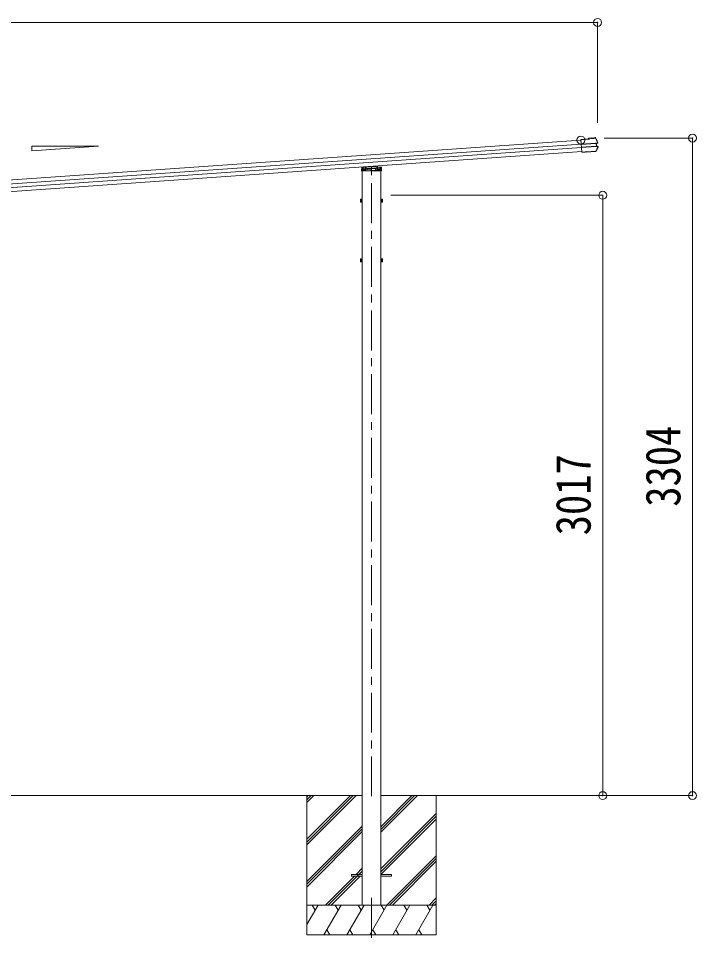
# Model space of a CAD drawing. Units: millimetres at full size, sheet at 1:40. Extents: x -11243 to 11243, y -7760 to 7760.
# Drawn here: x 3897 to 7303, y -4787 to -139 of the extents above; entities that cross this region are included whole.
import ezdxf
from ezdxf.enums import TextEntityAlignment as Align

# ---------------------------------------------------------------- set-up
doc = ezdxf.new("R2010")
doc.units = ezdxf.units.MM
doc.header["$LTSCALE"] = 40
doc.header["$PDMODE"] = 32
doc.header["$PDSIZE"] = 40
doc.linetypes.add('CHAIN1', pattern=[8, 5, -1, 1, -1])
doc.linetypes.add('DASHED1', pattern=[1.8, 1.2, -0.6])
for name, color, linetype, lineweight in [('0-0_0', 7, 'Continuous', 9), ('0-1_本体', 5, 'CHAIN1', 9), ('0-3_ELV2', 4, 'Continuous', 9), ('0-6_OTH_LINE', 6, 'Continuous', 9), ('0-7_SHAPE', 4, 'Continuous', 9)]:
    doc.layers.add(name, color=color, linetype=linetype, lineweight=lineweight)
doc.styles.add('ＭＳ ゴシック', font='')
doc.styles.get('ＭＳ ゴシック').set_extended_font_data('MS Gothic')

msp = doc.modelspace()

# ---------------------------------------------------------------- linework, layer by layer
at = {"layer": '0-0_0'}
for p, q in [((2617.23, -4043.93), (5624.23, -4043.93)), ((5345.73, -4043.93), (5345.73, -4743.93)), ((5345.73, -4262.91), (5564.71, -4043.93)), ((5345.73, -4277.05), (5578.86, -4043.93)), ((5345.73, -4291.19), (5593, -4043.93)), ((5345.73, -4079.06), (5380.87, -4043.93)), ((5345.73, -4064.92), (5366.72, -4043.93)), ((5345.73, -4050.78), (5352.58, -4043.93)), ((5717.23, -4228.06), (5901.37, -4043.93)), ((5717.23, -4213.92), (5887.22, -4043.93)), ((5717.23, -4199.78), (5873.08, -4043.93)), ((5717.23, -4043.93), (6574.51, -4043.93)), ((5995.73, -4043.93), (5995.73, -4743.93)), ((5717.23, -4411.91), (5995.73, -4133.41)), ((5717.23, -4426.05), (5995.73, -4147.55)), ((5717.99, -4439.43), (5995.73, -4161.7)), ((5345.73, -4475.04), (5624.23, -4196.54)), ((5345.73, -4489.18), (5624.23, -4210.69)), ((5345.73, -4503.33), (5624.23, -4224.83)), ((5747.34, -4593.93), (5995.73, -4345.54)), ((5761.48, -4593.93), (5995.73, -4359.68)), ((5593.48, -4439.43), (5624.23, -4408.67)), ((5775.63, -4593.93), (5995.73, -4373.83)), ((5438.97, -4593.93), (5584.48, -4448.43)), ((5453.12, -4593.93), (5624.23, -4422.82)), ((5467.26, -4593.93), (5612.76, -4448.43)), ((5345.73, -4593.93), (5995.73, -4593.93)), ((5345.73, -4691.18), (5401.88, -4593.93)), ((5386.88, -4619.91), (5371.88, -4593.93)), ((5430.75, -4743.93), (5517.35, -4593.93)), ((5502.35, -4619.91), (5487.35, -4593.93)), ((5546.22, -4743.93), (5632.82, -4593.93)), ((5617.82, -4619.91), (5602.82, -4593.93)), ((5661.69, -4743.93), (5748.29, -4593.93)), ((5733.29, -4619.91), (5718.29, -4593.93)), ((5777.16, -4743.93), (5863.76, -4593.93)), ((5848.76, -4619.91), (5833.76, -4593.93)), ((5892.63, -4743.93), (5979.23, -4593.93)), ((5949.23, -4593.93), (5964.23, -4619.91)), ((5959.47, -4593.93), (5995.73, -4557.67)), ((5973.62, -4593.93), (5995.73, -4571.82)), ((5987.76, -4593.93), (5995.73, -4585.96)), ((5445.75, -4717.95), (5460.75, -4743.93)), ((5561.22, -4717.95), (5576.22, -4743.93)), ((5676.69, -4717.95), (5691.69, -4743.93)), ((5792.16, -4717.95), (5807.16, -4743.93)), ((5907.63, -4717.95), (5922.63, -4743.93)), ((5345.73, -4743.93), (5995.73, -4743.93))]:
    msp.add_line(p, q, dxfattribs=at)
at = {"layer": '0-1_本体'}
for p, q in [((5670.73, -4046.43), (5670.73, -871.75)), ((5670.73, -4557.8), (5670.73, -4786.8))]:
    msp.add_line(p, q, dxfattribs=at)
at = {"layer": '0-3_ELV2'}
for p, q in [((6774.07, -738.84), (6761.2, -739.74)), ((6761.2, -739.74), (6761.51, -744.13)), ((6774.17, -740.34), (6762.8, -741.13)), ((6763.11, -745.52), (6762.8, -741.13)), ((6762.8, -741.13), (6763.38, -741.72)), ((6774.18, -740.37), (6772.88, -740.46)), ((6772.88, -740.46), (6773.01, -742.42)), ((6773.01, -742.42), (6789.97, -741.23)), ((6774.17, -740.34), (6774.07, -738.84)), ((6774.07, -738.84), (6774.27, -739.44)), ((6774.17, -740.34), (6774.18, -740.37)), ((6774.18, -740.37), (6774.21, -740.83)), ((6788.56, -739.83), (6774.21, -740.83)), ((6778.4, -740.54), (6778.5, -742.04)), ((6784.49, -741.62), (6784.38, -740.12)), ((6788.31, -738.46), (6788.43, -737.83)), ((6793.6, -737.47), (6788.43, -737.83)), ((6788.56, -739.83), (6788.53, -739.36)), ((6789.97, -741.23), (6789.84, -739.27)), ((6722.42, -750.04), (1511.34, -1114.44)), ((6723.84, -770.35), (1512.76, -1134.75)), ((6725.05, -787.59), (1513.96, -1151.99)), ((6761.51, -744.13), (6722.2, -746.88)), ((6726.71, -811.32), (6722.2, -746.88)), ((6722.31, -748.37), (6763.11, -745.52)), ((6723.88, -770.83), (6796.78, -765.73)), ((6796.87, -766.97), (6723.96, -772.06)), ((6797.84, -780.83), (6724.93, -785.93)), ((6725.02, -787.16), (6797.93, -782.07)), ((6763.82, -746.14), (6763.11, -745.52)), ((6798.28, -765.63), (6799.19, -765.57)), ((6798.64, -766.95), (6799.15, -766.92)), ((6798.82, -781.94), (6799.05, -781.93)), ((6805.1, -763.98), (6799.19, -765.57)), ((6799.19, -765.57), (6800.33, -781.9)), ((6799.42, -781.96), (6800.33, -781.9)), ((6800.11, -780.56), (6799.59, -780.6)), ((6799.85, -766.76), (6800.78, -766.69)), ((6800.33, -781.9), (6806.37, -782.64)), ((6800.82, -780.62), (6801.75, -780.56)), ((6726.47, -807.9), (1515.38, -1172.3)), ((6743.36, -808.65), (6726.6, -809.82)), ((6734.16, -810.4), (6726.68, -810.92)), ((6743.47, -810.15), (6726.71, -811.32)), ((6734.19, -810.8), (6734.08, -809.3)), ((6743.36, -808.65), (6743.54, -808.27)), ((6743.36, -808.65), (6743.47, -810.15)), ((6743.47, -810.15), (6743.64, -809.77)), ((6743.54, -808.27), (6749.52, -807.85)), ((6743.54, -808.27), (6743.64, -809.77)), ((6743.64, -809.77), (6749.63, -809.35)), ((6749.52, -807.85), (6749.75, -808.2)), ((6796.81, -804.91), (6749.75, -808.2)), ((6749.75, -808.2), (6749.85, -809.7)), ((6795.99, -806.47), (6749.85, -809.7)), ((5622.32, -885.86), (5670.73, -882.47)), ((5670.73, -882.47), (5719.15, -885.86)), ((5700.55, -879.94), (5700.83, -884.58)), ((5621.8, -894.36), (5670.73, -890.94)), ((5624.23, -4593.93), (5624.23, -904.87)), ((5670.73, -890.94), (5719.67, -894.36)), ((5717.23, -4593.93), (5717.23, -904.87)), ((5720.08, -886.79), (5721.18, -904.87)), ((5615.53, -1048.17), (5616.11, -1047.16)), ((5615.53, -1048.17), (5615.53, -1061.17)), ((5615.53, -1061.17), (5616.11, -1062.18)), ((5621.03, -1047.16), (5616.11, -1047.16)), ((5621.03, -1050.92), (5616.11, -1050.92)), ((5621.03, -1058.42), (5616.11, -1058.42)), ((5621.03, -1062.18), (5616.11, -1062.18)), ((5621.03, -1046.96), (5621.03, -1061.98)), ((5622.63, -1047.42), (5621.03, -1047.42)), ((5621.03, -1053.97), (5622.63, -1053.97)), ((5621.03, -1054.97), (5622.63, -1054.97)), ((5621.03, -1061.52), (5622.63, -1061.52)), ((5718.83, -1047.42), (5720.43, -1047.42)), ((5720.43, -1053.97), (5718.83, -1053.97)), ((5720.44, -1054.97), (5718.83, -1054.97)), ((5720.43, -1061.52), (5718.83, -1061.52)), ((5720.43, -1046.96), (5720.43, -1061.98)), ((5720.43, -1046.96), (5725.35, -1046.96)), ((5720.43, -1050.72), (5725.35, -1050.72)), ((5720.43, -1058.22), (5725.35, -1058.22)), ((5720.43, -1061.98), (5725.35, -1061.98)), ((5725.93, -1047.97), (5725.35, -1046.96)), ((5725.93, -1060.97), (5725.35, -1061.98)), ((5725.93, -1047.97), (5725.93, -1060.97)), ((5615.53, -1348.17), (5616.11, -1347.16)), ((5621.03, -1347.16), (5616.11, -1347.16)), ((5621.03, -1346.96), (5621.03, -1361.98)), ((5622.63, -1347.42), (5621.03, -1347.42)), ((5718.83, -1347.42), (5720.43, -1347.42)), ((5720.43, -1346.96), (5720.43, -1361.98)), ((5720.43, -1346.96), (5725.35, -1346.96)), ((5725.93, -1347.97), (5725.35, -1346.96)), ((5615.53, -1348.17), (5615.53, -1361.17)), ((5615.53, -1361.17), (5616.11, -1362.18)), ((5621.03, -1350.92), (5616.11, -1350.92)), ((5621.03, -1358.42), (5616.11, -1358.42)), ((5621.03, -1362.18), (5616.11, -1362.18)), ((5621.03, -1353.97), (5622.63, -1353.97)), ((5621.03, -1354.97), (5622.63, -1354.97)), ((5621.03, -1361.52), (5622.63, -1361.52)), ((5720.43, -1353.97), (5718.83, -1353.97)), ((5720.44, -1354.97), (5718.83, -1354.97)), ((5720.43, -1361.52), (5718.83, -1361.52)), ((5720.43, -1350.72), (5725.35, -1350.72)), ((5720.43, -1358.22), (5725.35, -1358.22)), ((5720.43, -1361.98), (5725.35, -1361.98)), ((5725.93, -1360.97), (5725.35, -1361.98)), ((5725.93, -1347.97), (5725.93, -1360.97)), ((5570.73, -4439.43), (5624.23, -4439.43)), ((5770.73, -4439.43), (5717.23, -4439.43))]:
    msp.add_line(p, q, dxfattribs=at)
at = {"layer": '0-3_ELV2', "linetype": 'DASHED1'}
for p, q in [((5698.56, -880.08), (5700.07, -904.87)), ((5621.87, -894.37), (5719.6, -894.37)), ((5624.34, -887.72), (5623.29, -904.87)), ((5623.76, -897.17), (5628.73, -897.17)), ((5623.81, -896.37), (5717.66, -896.37)), ((5670.73, -892.95), (5623.82, -896.23)), ((5670.73, -884.48), (5624.34, -887.72)), ((5627.53, -887.5), (5627.53, -901.14)), ((5627.53, -901.14), (5628.53, -902.87)), ((5712.93, -902.87), (5628.53, -902.87)), ((5628.73, -887.41), (5628.73, -902.87)), ((5630.23, -895.78), (5630.23, -902.87)), ((5633.33, -896.37), (5633.33, -902.87)), ((5633.46, -896.37), (5633.46, -902.87)), ((5633.73, -895.53), (5633.73, -902.87)), ((5633.73, -901.14), (5636.73, -901.14)), ((5636.73, -895.32), (5636.73, -902.87)), ((5639.98, -895.31), (5640.66, -884.12)), ((5642.67, -883.98), (5641.4, -904.87)), ((5644.73, -894.37), (5644.73, -896.37)), ((5649.23, -897.17), (5649.23, -894.45)), ((5650.73, -897.17), (5649.23, -897.17)), ((5650.73, -894.34), (5650.73, -897.17)), ((5717.13, -887.72), (5670.73, -884.48)), ((5717.65, -896.23), (5670.73, -892.95)), ((5690.73, -897.17), (5690.73, -894.34)), ((5690.73, -897.17), (5692.23, -897.17)), ((5692.23, -894.45), (5692.23, -897.17)), ((5696.73, -896.37), (5696.73, -894.37)), ((5700.83, -884.58), (5701.49, -895.31)), ((5704.73, -895.32), (5704.73, -902.87)), ((5704.73, -901.14), (5707.73, -901.14)), ((5707.73, -895.53), (5707.73, -902.87)), ((5708, -896.37), (5708, -902.87)), ((5708.13, -896.37), (5708.13, -902.87)), ((5711.23, -895.78), (5711.23, -902.87)), ((5712.73, -887.41), (5712.73, -902.87)), ((5712.73, -897.17), (5717.71, -897.17)), ((5712.93, -902.87), (5713.93, -901.14)), ((5713.93, -887.5), (5713.93, -901.14)), ((5718.18, -904.87), (5717.13, -887.72))]:
    msp.add_line(p, q, dxfattribs=at)
at = {"layer": '0-3_ELV2'}
for points in [[(6794.03, -738.95), (6788.54, -739.33), (6788.43, -737.83)], [(6789.84, -739.27), (6788.53, -739.36), (6788.54, -739.33)], [(6795.19, -739.6), (6800.71, -750.83), (6805.95, -762.19)], [(6807.38, -784.5), (6802.21, -794.76), (6796.81, -804.91)], [(6805.49, -765.43), (6800.78, -766.69), (6801.75, -780.56), (6806.56, -781.15)], [(6749.52, -807.85), (6749.63, -809.35), (6749.85, -809.7)], [(5721.18, -904.87), (5620.28, -904.87), (5621.39, -886.79)], [(5624.23, -1045.97), (5622.63, -1045.97), (5622.63, -1062.97), (5624.23, -1062.97)], [(5717.23, -1045.97), (5718.83, -1045.97), (5718.83, -1062.97), (5717.23, -1062.97)], [(5624.23, -1345.97), (5622.63, -1345.97), (5622.63, -1362.97), (5624.23, -1362.97)], [(5717.23, -1345.97), (5718.83, -1345.97), (5718.83, -1362.97), (5717.23, -1362.97)], [(5570.73, -4439.43), (5570.73, -4448.43), (5624.23, -4448.43)], [(5770.73, -4439.43), (5770.73, -4448.43), (5717.23, -4448.43)]]:
    msp.add_lwpolyline(points, dxfattribs=at)
for centre, radius, start, end in [((6793.83, -740.66), 3.19, 26.86597, 94.02466), ((6794.12, -740.14), 1.2, 26.89869, 94.02902), ((6348.84, -966.04), 502, 24.03393, 26.8619), ((6357.77, -564.62), 502, 331.41438, 333.93986), ((6804.76, -762.73), 1.3, 285.12702, 24.10936), ((6804.76, -762.73), 2.8, 285, 24.03393), ((6806.21, -783.93), 1.3, 333.87402, 82.86161), ((6806.22, -783.93), 2.8, 333.93986, 83), ((6795.77, -803.29), 3.19, 273.987, 331.41712), ((5621.87, -895.36), 1, 94, 176.5), ((5622.39, -886.85), 1, 94, 176.5), ((5719.08, -886.85), 1, 3.5, 86), ((5719.6, -895.36), 1, 3.5, 86), ((5627.95, -1054.67), 12.42, 162.41205, 197.58795), ((5618.86, -1049.04), 3.32, 145.61575, 214.38425), ((5618.86, -1060.3), 3.32, 145.61575, 214.38425), ((5722.61, -1048.84), 3.32, 325.61575, 34.38425), ((5713.51, -1054.47), 12.42, 342.41205, 17.58795), ((5722.61, -1060.1), 3.32, 325.61575, 34.38425), ((5618.86, -1349.04), 3.32, 145.61575, 214.38425), ((5722.61, -1348.84), 3.32, 325.61575, 34.38425), ((5627.95, -1354.67), 12.42, 162.41205, 197.58795), ((5618.86, -1360.3), 3.32, 145.61575, 214.38425), ((5713.51, -1354.47), 12.42, 342.41205, 17.58795), ((5722.61, -1360.1), 3.32, 325.61575, 34.38425)]:
    msp.add_arc(centre, radius, start, end, dxfattribs=at)
at = {"layer": '0-3_ELV2', "linetype": 'DASHED1'}
for centre, start, end in [((5621.87, -895.37), 90, 176.5), ((5719.6, -895.37), 3.5, 90)]:
    msp.add_arc(centre, 1, start, end, dxfattribs=at)
at = {"layer": '0-3_ELV2'}
for centre, major_axis, ratio, start_param, end_param in [((6763.46, -742.91), (-0.08, 1.2), 0.052408, 5.1044164, 6.2220988), ((6752.64, -934.9), (-34.91, 499.28), 0.052408, 5.0964197, 5.1044164), ((6774.49, -742.62), (-0.22, 3.19), 0.016053, 5.3122341, 6.2220988), ((6788.54, -741.64), (-0.22, 3.19), 0.016053, 0.0610865, 0.9709512), ((6796.8, -766.02), (1.5, 0.1), 0.19438, 0.8222243, 1.5707963), ((6796.91, -767.55), (2.99, 0.21), 0.19438, 0.9410649, 1.5707963), ((6796.8, -766.02), (1.48, 0.4), 0.014741, 0.0756738, 0.8193583), ((6797.8, -780.25), (2.99, 0.21), 0.19438, 4.712389, 5.3421204), ((6797.91, -781.77), (1.5, 0.1), 0.19438, 4.712389, 5.3570179), ((6797.91, -781.77), (1.52, -0.19), 0.014741, 5.567803, 6.2075115), ((6796.91, -767.55), (2.95, 0.79), 0.014741, 0.0756738, 0.7041788), ((6797.8, -780.25), (3.03, -0.37), 0.014741, 5.5790065, 6.2075115)]:
    msp.add_ellipse(centre, major_axis=major_axis, ratio=ratio, start_param=start_param, end_param=end_param, dxfattribs=at)
at = {"layer": '0-6_OTH_LINE'}
for p, q in [((6806.63, -158.85), (1396.63, -158.85)), ((6806.63, -158.85), (6806.63, -663.82)), ((7283.45, -739.93), (6839.64, -739.93)), ((7283.45, -4043.93), (7283.45, -739.93)), ((6832.45, -1027.17), (5767.23, -1027.17)), ((6832.45, -1027.17), (6832.45, -4043.93)), ((7283.45, -4043.93), (6574.51, -4043.93))]:
    msp.add_line(p, q, dxfattribs=at)
for p in [(6806.63, -158.85), (6722.42, -750.04), (7283.45, -739.93), (6832.45, -1027.17), (6832.45, -4043.93), (7283.45, -4043.93)]:
    msp.add_point(p, dxfattribs=at)
at = {"layer": '0-7_SHAPE'}
for p, q in [((3963.48, -780.47), (4299.48, -780.47)), ((3963.48, -803.97), (3963.48, -780.47)), ((4299.48, -780.47), (3963.48, -803.97))]:
    msp.add_line(p, q, dxfattribs=at)

# ---------------------------------------------------------------- texts
at = {"layer": '0-6_OTH_LINE', "color": 7, "style": 'ＭＳ ゴシック', "width": 0.85}
for s, p in [('3304', (7275.45, -2591.93)), ('3017', (6824.45, -2735.55))]:
    msp.add_text(s, height=176, rotation=90, dxfattribs=at).set_placement(p, align=Align.BOTTOM_LEFT)

doc.saveas('drawing.dxf')
